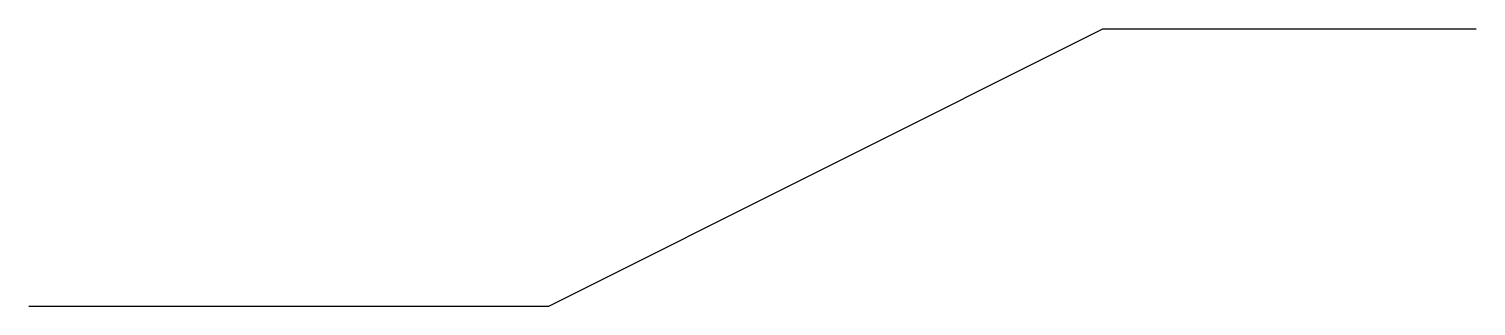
# Model space of a CAD drawing. Header units: metres. Extents: x 20 to 84, y 27.8 to 40.
import ezdxf

# ---------------------------------------------------------------- set-up
doc = ezdxf.new("R2010")
doc.units = ezdxf.units.M

msp = doc.modelspace()

# ---------------------------------------------------------------- linework, layer by layer
msp.add_lwpolyline([(20, 27.75), (43, 27.75), (67.5, 40), (84, 40)])

doc.saveas('drawing.dxf')
